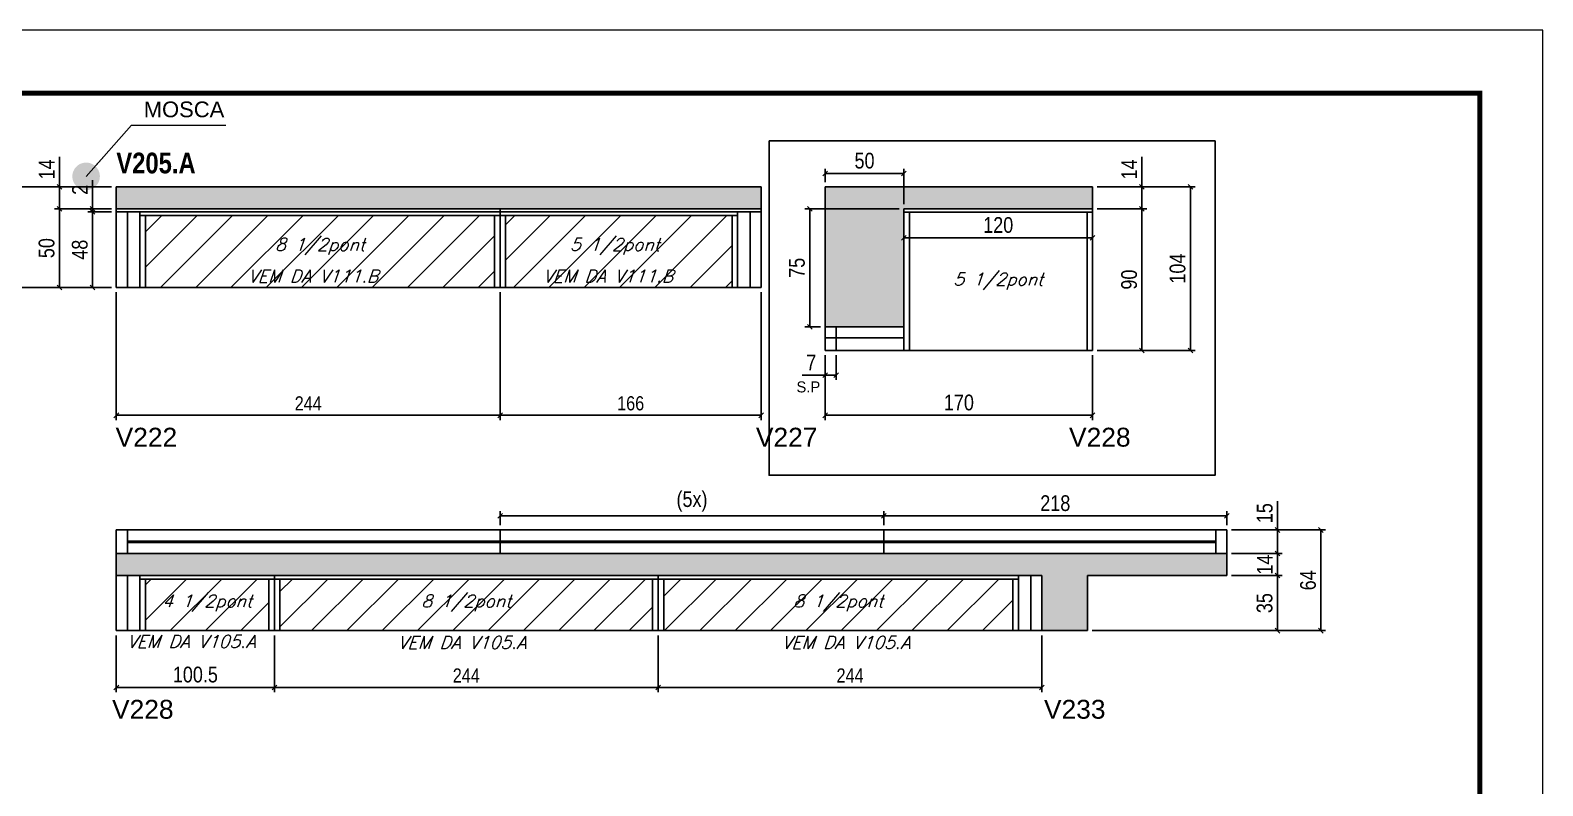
# Model space of a CAD drawing. Extents: x 2603 to 22413, y 1253 to 30260.
# Drawn here: x 4725 to 5686, y 27092 to 27572 of the extents above; entities that cross this region are included whole.
import ezdxf

# ---------------------------------------------------------------- set-up
doc = ezdxf.new("R2010")
doc.units = 0
doc.linetypes.add('DASHED', pattern=[0.75, 0.5, -0.25])
doc.linetypes.add('HIDDEN', pattern=[0.375, 0.25, -0.125])
for name, color, linetype in [('5', 5, 'Continuous'), ('COTA', 241, 'Continuous'), ('NOMENCLATURA', 7, 'Continuous'), ('Painéis', 200, 'Continuous'), ('SARR_2.2x7', 40, 'Continuous'), ('SARR_3.5x7', 81, 'Continuous'), ('texto', 7, 'Continuous')]:
    doc.layers.add(name, color=color, linetype=linetype)
for name, color, linetype, lineweight in [('CARIMBO', 255, 'Continuous', 9), ('Folhas', 255, 'Continuous', 9), ('Hachura', 251, 'Continuous', 9), ('SARRAFO DE PRESSAO', 251, 'DASHED', 9)]:
    doc.layers.add(name, color=color, linetype=linetype, lineweight=lineweight)
doc.styles.add('ARIAL', font='arial.ttf')
doc.styles.add('COTA TECNICA', font='techl___.ttf', dxfattribs={"height": 10})
doc.styles.add('COTA TECNICA-50', font='techl___.ttf', dxfattribs={"height": 9})
doc.styles.add('Romans', font='romans.shx')
doc.styles.add('ROMAS860', font='ROMAS860.SHX')
doc.styles.get("Standard").update_dxf_attribs({"font": 'arial.ttf'})
doc.styles.add('TECNICA', font='techb___.ttf', dxfattribs={"height": 10})
doc.dimstyles.new('3x', dxfattribs={"dimtxt": 10, "dimasz": 5, "dimexe": 7, "dimexo": 5, "dimgap": 4, "dimtad": 1, "dimdec": 4, "dimlfac": 0.333333, "dimdsep": 46, "dimtxsty": 'Standard', "dimblk": 'DOT', "dimcen": 0.09, "dimclrd": 1, "dimclre": 1, "dimclrt": 2, "dimadec": 0, "dimazin": 2, "dimtfac": 1, "dimtdec": 4, "dimtmove": 0, "dimatfit": 3, "dimldrblk": 'DOT', "dimfxl": 1, "dimtolj": 1, "dimtzin": 0, "dimlwd": 9, "dimlwe": 9, "dimarcsym": 0})
doc.dimstyles.new('COTA PAINEL-50', dxfattribs={"dimtxt": 9, "dimasz": 3, "dimexe": 3, "dimexo": 3, "dimgap": 3, "dimtad": 1, "dimdec": 1, "dimzin": 12, "dimdsep": 46, "dimtxsty": 'COTA TECNICA-50', "dimblk1": 'OBLIQUE', "dimblk2": 'OBLIQUE', "dimsah": 1, "dimcen": 0.9, "dimclrd": 4, "dimclre": 4, "dimclrt": 240, "dimadec": 1, "dimazin": 3, "dimtfac": 1, "dimtdec": 1, "dimtmove": 0, "dimatfit": 3, "dimfxl": 1, "dimtolj": 1, "dimtzin": 12, "dimarcsym": 0})
doc.dimstyles.new('PAINEL', dxfattribs={"dimtxt": 10, "dimasz": 3, "dimexe": 3, "dimexo": 3, "dimgap": 3, "dimtad": 1, "dimdec": 1, "dimzin": 12, "dimdsep": 46, "dimtxsty": 'COTA TECNICA', "dimblk1": 'OBLIQUE', "dimblk2": 'OBLIQUE', "dimsah": 1, "dimcen": 0.9, "dimclrd": 4, "dimclre": 4, "dimclrt": 240, "dimadec": 1, "dimazin": 3, "dimtfac": 1, "dimtdec": 1, "dimtmove": 0, "dimatfit": 3, "dimfxl": 1, "dimtolj": 1, "dimtzin": 12, "dimarcsym": 0})
pattern_1 = [(45, (-126418.031, -5371.03), (-11.2253202, 11.2253202), [])]
pattern_2 = [(50, (-126418.0314, -5371.0305), (5.46554007, -0.47817257), [0.5715, -6.2865]), (355, (-126418.0314, -5371.0305), (-1.05730264, 5.73170536), [0.4572, -5.02921753]), (100.4514447, (-126417.576, -5371.0704), (4.40823741, 5.25353256), [0.48570026, -5.34270734]), (46.1842, (-126418.0314, -5369.5065), (8.13237123, -1.26126984), [0.85725, -9.42975]), (96.6355576, (-126417.354, -5369.612), (7.122124, 7.42278374), [0.7285507, -8.01406824]), (351.184151, (-126418.031, -5369.5065), (7.122124, 7.42278374), [0.685799, -7.54379196]), (21, (-126417.2694, -5369.8875), (4.54843174, -3.06795595), [0.5715, -6.2865]), (326, (-126417.2694, -5369.8875), (1.85406085, 5.52563898), [0.4572, -5.0292]), (71.451445, (-126416.8904, -5370.143), (6.40249258, 2.45768307), [0.48570026, -5.34269813]), (37.5, (-126418.0314, -5371.0305), (0.092658098, 2.536651166), [0, -4.96824, 0, -5.1054, 0, -5.04825]), (7.5, (-126418.0314, -5371.0305), (2.004589875, 3.005417245), [0, -2.91084, 0, -4.85394, 0, -1.92405]), (327.5, (-126419.7307, -5371.0305), (4.067717855, -0.17186232), [0, -1.905, 0, -5.9436, 0, -7.8867]), (317.5, (-126420.4927, -5371.0305), (4.44387544, 0.76279473), [0, -2.4765, 0, -3.94716, 0, -5.6007])]

# ---------------------------------------------------------------- blocks, each defined once
blk = doc.blocks.new('9999999999')
at = {"layer": 'Folhas'}
blk.add_lwpolyline([(98138.98, 34190.21), (99623.98, 34190.21), (99623.98, 35240.21), (98138.98, 35240.21)], close=True, dxfattribs=at)
at = {"layer": 'Folhas', "color": 30, "const_width": 3}
blk.add_lwpolyline([(98213.98, 34230.21), (99583.98, 34230.21), (99583.98, 35200.21), (98213.98, 35200.21)], close=True, dxfattribs=at)
blk = doc.blocks.new('_Oblique')
at = {"color": 0, "linetype": 'ByBlock', "lineweight": -2}
blk.add_line((-0.5, -0.5), (0.5, 0.5), dxfattribs=at)
blk = doc.blocks.new('*D3042')
at = {"layer": 'COTA', "color": 4, "linetype": 'ByBlock', "lineweight": -2, "transparency": 16777216}
for p, q in [((5023.55, 27405.49), (5023.55, 27324.19)), ((5189.55, 27405.49), (5189.55, 27324.19)), ((5189.55, 27327.19), (5023.55, 27327.19))]:
    blk.add_line(p, q, dxfattribs=at)
at = {"layer": 'Defpoints', "color": 0, "linetype": 'ByBlock', "transparency": 16777216}
for p in [(5023.55, 27408.49), (5189.55, 27408.49), (5023.55, 27327.19)]:
    blk.add_point(p, dxfattribs=at)
at = {"layer": 'COTA', "color": 4, "linetype": 'ByBlock', "lineweight": -2, "transparency": 16777216, "xscale": 3, "yscale": 3, "zscale": 3, "rotation": 180}
blk.add_blockref('_Oblique', (5023.55, 27327.19), dxfattribs=at)
at = {"layer": 'COTA', "color": 4, "linetype": 'ByBlock', "lineweight": -2, "transparency": 16777216, "xscale": 3, "yscale": 3, "zscale": 3}
blk.add_blockref('_Oblique', (5189.55, 27327.19), dxfattribs=at)
at = {"layer": 'COTA', "color": 240, "linetype": 'ByBlock', "transparency": 16777216, "insert": (5106.55, 27334.78), "char_height": 9, "attachment_point": 5, "style": 'COTA TECNICA-50'}
blk.add_mtext('\\A1;166', dxfattribs=at)
blk = doc.blocks.new('*D3043')
at = {"layer": 'COTA', "color": 4, "linetype": 'ByBlock', "lineweight": -2, "transparency": 16777216}
for p, q in [((4779.55, 27405.49), (4779.55, 27324.19)), ((5023.55, 27405.49), (5023.55, 27324.19)), ((5023.55, 27327.19), (4779.55, 27327.19))]:
    blk.add_line(p, q, dxfattribs=at)
at = {"layer": 'Defpoints', "color": 0, "linetype": 'ByBlock', "transparency": 16777216}
for p in [(4779.55, 27408.49), (5023.55, 27408.49), (4779.55, 27327.19)]:
    blk.add_point(p, dxfattribs=at)
at = {"layer": 'COTA', "color": 4, "linetype": 'ByBlock', "lineweight": -2, "transparency": 16777216, "xscale": 3, "yscale": 3, "zscale": 3, "rotation": 180}
blk.add_blockref('_Oblique', (4779.55, 27327.19), dxfattribs=at)
at = {"layer": 'COTA', "color": 4, "linetype": 'ByBlock', "lineweight": -2, "transparency": 16777216, "xscale": 3, "yscale": 3, "zscale": 3}
blk.add_blockref('_Oblique', (5023.55, 27327.19), dxfattribs=at)
at = {"layer": 'COTA', "color": 240, "linetype": 'ByBlock', "transparency": 16777216, "insert": (4901.55, 27334.76), "char_height": 9, "attachment_point": 5, "style": 'COTA TECNICA-50'}
blk.add_mtext('\\A1;244', dxfattribs=at)
blk = doc.blocks.new('*D3044')
at = {"layer": 'COTA', "color": 4, "linetype": 'ByBlock', "lineweight": -2, "transparency": 16777216}
for p, q in [((4776.55, 27458.49), (4740.34, 27458.49)), ((4743.34, 27458.49), (4743.34, 27408.49)), ((4776.55, 27408.49), (4740.34, 27408.49))]:
    blk.add_line(p, q, dxfattribs=at)
at = {"layer": 'Defpoints', "color": 0, "linetype": 'ByBlock', "transparency": 16777216}
for p in [(4779.55, 27458.49), (4743.34, 27408.49), (4779.55, 27408.49)]:
    blk.add_point(p, dxfattribs=at)
at = {"layer": 'COTA', "color": 4, "linetype": 'ByBlock', "lineweight": -2, "transparency": 16777216, "xscale": 3, "yscale": 3, "zscale": 3}
for p, rotation in [((4743.34, 27458.49), 90), ((4743.34, 27408.49), 270)]:
    blk.add_blockref('_Oblique', p, dxfattribs=dict(at, rotation=rotation))
at = {"layer": 'COTA', "color": 240, "linetype": 'ByBlock', "transparency": 16777216, "insert": (4735.23, 27433.49), "char_height": 10, "attachment_point": 5, "rotation": 90, "style": 'COTA TECNICA'}
blk.add_mtext('\\A1;50', dxfattribs=at)
blk = doc.blocks.new('*D3045')
at = {"layer": 'COTA', "color": 4, "linetype": 'ByBlock', "lineweight": -2, "transparency": 16777216}
for p, q in [((4743.34, 27472.49), (4743.34, 27491.6)), ((4776.55, 27472.49), (4740.34, 27472.49)), ((4743.34, 27458.49), (4743.34, 27472.49)), ((4776.55, 27458.49), (4740.34, 27458.49))]:
    blk.add_line(p, q, dxfattribs=at)
at = {"layer": 'Defpoints', "color": 0, "linetype": 'ByBlock', "transparency": 16777216}
for p in [(4743.34, 27472.49), (4779.55, 27472.49), (4779.55, 27458.49)]:
    blk.add_point(p, dxfattribs=at)
at = {"layer": 'COTA', "color": 4, "linetype": 'ByBlock', "lineweight": -2, "transparency": 16777216, "xscale": 3, "yscale": 3, "zscale": 3}
for p, rotation in [((4743.34, 27472.49), 90), ((4743.34, 27458.49), 270)]:
    blk.add_blockref('_Oblique', p, dxfattribs=dict(at, rotation=rotation))
at = {"layer": 'COTA', "color": 240, "linetype": 'ByBlock', "transparency": 16777216, "insert": (4735.27, 27483.55), "char_height": 10, "attachment_point": 5, "rotation": 90, "style": 'COTA TECNICA'}
blk.add_mtext('\\A1;14', dxfattribs=at)
blk = doc.blocks.new('*D3046')
at = {"layer": 'COTA', "color": 4, "linetype": 'ByBlock', "lineweight": -2, "transparency": 16777216}
for p, q in [((5230.25, 27365.49), (5230.25, 27324.19)), ((5400.25, 27365.49), (5400.25, 27324.19)), ((5230.25, 27327.19), (5400.25, 27327.19))]:
    blk.add_line(p, q, dxfattribs=at)
at = {"layer": 'Defpoints', "color": 0, "linetype": 'ByBlock', "transparency": 16777216}
for p in [(5230.25, 27368.49), (5400.25, 27368.49), (5400.25, 27327.19)]:
    blk.add_point(p, dxfattribs=at)
at = {"layer": 'COTA', "color": 4, "linetype": 'ByBlock', "lineweight": -2, "transparency": 16777216, "xscale": 3, "yscale": 3, "zscale": 3, "rotation": 180}
blk.add_blockref('_Oblique', (5230.25, 27327.19), dxfattribs=at)
at = {"layer": 'COTA', "color": 4, "linetype": 'ByBlock', "lineweight": -2, "transparency": 16777216, "xscale": 3, "yscale": 3, "zscale": 3}
blk.add_blockref('_Oblique', (5400.25, 27327.19), dxfattribs=at)
at = {"layer": 'COTA', "color": 240, "linetype": 'ByBlock', "transparency": 16777216, "insert": (5315.25, 27335.29), "char_height": 10, "attachment_point": 5, "style": 'COTA TECNICA'}
blk.add_mtext('\\A1;170', dxfattribs=at)
blk = doc.blocks.new('*D3047')
at = {"layer": 'COTA', "color": 4, "linetype": 'ByBlock', "lineweight": -2, "transparency": 16777216}
for p, q in [((5230.25, 27365.49), (5230.25, 27349.7)), ((5237.25, 27365.49), (5237.25, 27349.7)), ((5230.25, 27352.7), (5215.51, 27352.7)), ((5237.25, 27352.7), (5230.25, 27352.7))]:
    blk.add_line(p, q, dxfattribs=at)
at = {"layer": 'Defpoints', "color": 0, "linetype": 'ByBlock', "transparency": 16777216}
for p in [(5230.25, 27368.49), (5237.25, 27368.49), (5230.25, 27352.7)]:
    blk.add_point(p, dxfattribs=at)
at = {"layer": 'COTA', "color": 4, "linetype": 'ByBlock', "lineweight": -2, "transparency": 16777216, "xscale": 3, "yscale": 3, "zscale": 3, "rotation": 180}
blk.add_blockref('_Oblique', (5230.25, 27352.7), dxfattribs=at)
at = {"layer": 'COTA', "color": 4, "linetype": 'ByBlock', "lineweight": -2, "transparency": 16777216, "xscale": 3, "yscale": 3, "zscale": 3}
blk.add_blockref('_Oblique', (5237.25, 27352.7), dxfattribs=at)
at = {"layer": 'COTA', "color": 240, "linetype": 'ByBlock', "transparency": 16777216, "insert": (5221.38, 27360.78), "char_height": 10, "attachment_point": 5, "style": 'COTA TECNICA'}
blk.add_mtext('\\A1;7', dxfattribs=at)
blk = doc.blocks.new('*D3048')
at = {"layer": 'COTA', "color": 4, "linetype": 'ByBlock', "lineweight": -2, "transparency": 16777216}
for p, q in [((5403.25, 27458.49), (5434.65, 27458.49)), ((5431.65, 27368.49), (5431.65, 27458.49)), ((5403.25, 27368.49), (5434.65, 27368.49))]:
    blk.add_line(p, q, dxfattribs=at)
at = {"layer": 'Defpoints', "color": 0, "linetype": 'ByBlock', "transparency": 16777216}
for p in [(5400.25, 27458.49), (5431.65, 27458.49), (5400.25, 27368.49)]:
    blk.add_point(p, dxfattribs=at)
at = {"layer": 'COTA', "color": 4, "linetype": 'ByBlock', "lineweight": -2, "transparency": 16777216, "xscale": 3, "yscale": 3, "zscale": 3}
for p, rotation in [((5431.65, 27458.49), 90), ((5431.65, 27368.49), 270)]:
    blk.add_blockref('_Oblique', p, dxfattribs=dict(at, rotation=rotation))
at = {"layer": 'COTA', "color": 240, "linetype": 'ByBlock', "transparency": 16777216, "insert": (5423.52, 27413.49), "char_height": 10, "attachment_point": 5, "rotation": 90, "style": 'COTA TECNICA'}
blk.add_mtext('\\A1;90', dxfattribs=at)
blk = doc.blocks.new('*D3049')
at = {"layer": 'COTA', "color": 4, "linetype": 'ByBlock', "lineweight": -2, "transparency": 16777216}
for p, q in [((5431.65, 27472.49), (5431.65, 27491.6)), ((5403.25, 27472.49), (5434.65, 27472.49)), ((5431.65, 27458.49), (5431.65, 27472.49)), ((5403.25, 27458.49), (5434.65, 27458.49))]:
    blk.add_line(p, q, dxfattribs=at)
at = {"layer": 'Defpoints', "color": 0, "linetype": 'ByBlock', "transparency": 16777216}
for p in [(5400.25, 27472.49), (5431.65, 27472.49), (5400.25, 27458.49)]:
    blk.add_point(p, dxfattribs=at)
at = {"layer": 'COTA', "color": 4, "linetype": 'ByBlock', "lineweight": -2, "transparency": 16777216, "xscale": 3, "yscale": 3, "zscale": 3}
for p, rotation in [((5431.65, 27472.49), 90), ((5431.65, 27458.49), 270)]:
    blk.add_blockref('_Oblique', p, dxfattribs=dict(at, rotation=rotation))
at = {"layer": 'COTA', "color": 240, "linetype": 'ByBlock', "transparency": 16777216, "insert": (5423.58, 27483.55), "char_height": 10, "attachment_point": 5, "rotation": 90, "style": 'COTA TECNICA'}
blk.add_mtext('\\A1;14', dxfattribs=at)
blk = doc.blocks.new('*D609')
at = {"layer": 'COTA', "color": 4, "linetype": 'ByBlock', "lineweight": -2, "transparency": 16777216}
for p, q in [((5403.25, 27472.49), (5465.42, 27472.49)), ((5462.42, 27368.49), (5462.42, 27472.49)), ((5403.25, 27368.49), (5465.42, 27368.49))]:
    blk.add_line(p, q, dxfattribs=at)
at = {"layer": 'Defpoints', "color": 0, "linetype": 'ByBlock', "transparency": 16777216}
for p in [(5400.25, 27472.49), (5462.42, 27472.49), (5400.25, 27368.49)]:
    blk.add_point(p, dxfattribs=at)
at = {"layer": 'COTA', "color": 4, "linetype": 'ByBlock', "lineweight": -2, "transparency": 16777216, "xscale": 3, "yscale": 3, "zscale": 3}
for p, rotation in [((5462.42, 27472.49), 90), ((5462.42, 27368.49), 270)]:
    blk.add_blockref('_Oblique', p, dxfattribs=dict(at, rotation=rotation))
at = {"layer": 'COTA', "color": 240, "linetype": 'ByBlock', "transparency": 16777216, "insert": (5454.31, 27420.49), "char_height": 10, "attachment_point": 5, "rotation": 90, "style": 'COTA TECNICA'}
blk.add_mtext('\\A1;104', dxfattribs=at)
blk = doc.blocks.new('*D3050')
at = {"layer": 'COTA', "color": 4, "linetype": 'ByBlock', "lineweight": -2, "transparency": 16777216}
for p, q in [((5230.25, 27475.49), (5230.25, 27483.94)), ((5230.25, 27480.94), (5280.25, 27480.94)), ((5280.25, 27461.49), (5280.25, 27483.94))]:
    blk.add_line(p, q, dxfattribs=at)
at = {"layer": 'Defpoints', "color": 0, "linetype": 'ByBlock', "transparency": 16777216}
for p in [(5280.25, 27480.94), (5230.25, 27472.49), (5280.25, 27458.49)]:
    blk.add_point(p, dxfattribs=at)
at = {"layer": 'COTA', "color": 4, "linetype": 'ByBlock', "lineweight": -2, "transparency": 16777216, "xscale": 3, "yscale": 3, "zscale": 3, "rotation": 180}
blk.add_blockref('_Oblique', (5230.25, 27480.94), dxfattribs=at)
at = {"layer": 'COTA', "color": 4, "linetype": 'ByBlock', "lineweight": -2, "transparency": 16777216, "xscale": 3, "yscale": 3, "zscale": 3}
blk.add_blockref('_Oblique', (5280.25, 27480.94), dxfattribs=at)
at = {"layer": 'COTA', "color": 240, "linetype": 'ByBlock', "transparency": 16777216, "insert": (5255.25, 27489.05), "char_height": 10, "attachment_point": 5, "style": 'COTA TECNICA'}
blk.add_mtext('\\A1;50', dxfattribs=at)
blk = doc.blocks.new('*D3051')
at = {"layer": 'COTA', "color": 4, "linetype": 'ByBlock', "lineweight": -2, "transparency": 16777216}
for p, q in [((5277.25, 27458.49), (5217.4, 27458.49)), ((5220.4, 27383.49), (5220.4, 27458.49)), ((5227.25, 27383.49), (5217.4, 27383.49))]:
    blk.add_line(p, q, dxfattribs=at)
at = {"layer": 'Defpoints', "color": 0, "linetype": 'ByBlock', "transparency": 16777216}
for p in [(5220.4, 27458.49), (5280.25, 27458.49), (5230.25, 27383.49)]:
    blk.add_point(p, dxfattribs=at)
at = {"layer": 'COTA', "color": 4, "linetype": 'ByBlock', "lineweight": -2, "transparency": 16777216, "xscale": 3, "yscale": 3, "zscale": 3}
for p, rotation in [((5220.4, 27458.49), 90), ((5220.4, 27383.49), 270)]:
    blk.add_blockref('_Oblique', p, dxfattribs=dict(at, rotation=rotation))
at = {"layer": 'COTA', "color": 240, "linetype": 'ByBlock', "transparency": 16777216, "insert": (5212.29, 27420.99), "char_height": 10, "attachment_point": 5, "rotation": 90, "style": 'COTA TECNICA'}
blk.add_mtext('\\A1;75', dxfattribs=at)
blk = doc.blocks.new('*D610')
at = {"layer": 'COTA', "color": 4, "linetype": 'ByBlock', "lineweight": -2, "transparency": 16777216}
for p, q in [((4880.05, 27187.28), (4880.05, 27151.19)), ((5124.05, 27187.28), (5124.05, 27151.19)), ((4880.05, 27154.19), (5124.05, 27154.19))]:
    blk.add_line(p, q, dxfattribs=at)
at = {"layer": 'Defpoints', "color": 0, "linetype": 'ByBlock', "transparency": 16777216}
for p in [(4880.05, 27190.28), (5124.05, 27190.28), (5124.05, 27154.19)]:
    blk.add_point(p, dxfattribs=at)
at = {"layer": 'COTA', "color": 4, "linetype": 'ByBlock', "lineweight": -2, "transparency": 16777216, "xscale": 3, "yscale": 3, "zscale": 3, "rotation": 180}
blk.add_blockref('_Oblique', (4880.05, 27154.19), dxfattribs=at)
at = {"layer": 'COTA', "color": 4, "linetype": 'ByBlock', "lineweight": -2, "transparency": 16777216, "xscale": 3, "yscale": 3, "zscale": 3}
blk.add_blockref('_Oblique', (5124.05, 27154.19), dxfattribs=at)
at = {"layer": 'COTA', "color": 240, "linetype": 'ByBlock', "transparency": 16777216, "insert": (5002.05, 27161.76), "char_height": 9, "attachment_point": 5, "style": 'COTA TECNICA-50'}
blk.add_mtext('\\A1;244', dxfattribs=at)
blk = doc.blocks.new('*D3052')
at = {"layer": 'COTA', "color": 4, "linetype": 'ByBlock', "lineweight": -2, "transparency": 16777216}
for p, q in [((5124.05, 27187.28), (5124.05, 27151.19)), ((5368.05, 27187.28), (5368.05, 27151.19)), ((5124.05, 27154.19), (5368.05, 27154.19))]:
    blk.add_line(p, q, dxfattribs=at)
at = {"layer": 'Defpoints', "color": 0, "linetype": 'ByBlock', "transparency": 16777216}
for p in [(5124.05, 27190.28), (5368.05, 27190.28), (5368.05, 27154.19)]:
    blk.add_point(p, dxfattribs=at)
at = {"layer": 'COTA', "color": 4, "linetype": 'ByBlock', "lineweight": -2, "transparency": 16777216, "xscale": 3, "yscale": 3, "zscale": 3, "rotation": 180}
blk.add_blockref('_Oblique', (5124.05, 27154.19), dxfattribs=at)
at = {"layer": 'COTA', "color": 4, "linetype": 'ByBlock', "lineweight": -2, "transparency": 16777216, "xscale": 3, "yscale": 3, "zscale": 3}
blk.add_blockref('_Oblique', (5368.05, 27154.19), dxfattribs=at)
at = {"layer": 'COTA', "color": 240, "linetype": 'ByBlock', "transparency": 16777216, "insert": (5246.05, 27161.76), "char_height": 9, "attachment_point": 5, "style": 'COTA TECNICA-50'}
blk.add_mtext('\\A1;244', dxfattribs=at)
blk = doc.blocks.new('*D3013')
at = {"layer": 'COTA', "color": 4, "linetype": 'ByBlock', "lineweight": -2, "transparency": 16777216}
for p, q in [((4779.55, 27187.28), (4779.55, 27151.19)), ((4880.05, 27187.28), (4880.05, 27151.19)), ((4880.05, 27154.19), (4779.55, 27154.19))]:
    blk.add_line(p, q, dxfattribs=at)
at = {"layer": 'Defpoints', "color": 0, "linetype": 'ByBlock', "transparency": 16777216}
for p in [(4779.55, 27190.28), (4880.05, 27190.28), (4779.55, 27154.19)]:
    blk.add_point(p, dxfattribs=at)
at = {"layer": 'COTA', "color": 4, "linetype": 'ByBlock', "lineweight": -2, "transparency": 16777216, "xscale": 3, "yscale": 3, "zscale": 3, "rotation": 180}
blk.add_blockref('_Oblique', (4779.55, 27154.19), dxfattribs=at)
at = {"layer": 'COTA', "color": 4, "linetype": 'ByBlock', "lineweight": -2, "transparency": 16777216, "xscale": 3, "yscale": 3, "zscale": 3}
blk.add_blockref('_Oblique', (4880.05, 27154.19), dxfattribs=at)
at = {"layer": 'COTA', "color": 240, "linetype": 'ByBlock', "transparency": 16777216, "insert": (4829.8, 27162.3), "char_height": 10, "attachment_point": 5, "style": 'COTA TECNICA'}
blk.add_mtext('\\A1;100.5', dxfattribs=at)
blk = doc.blocks.new('*D3014')
at = {"layer": 'COTA', "color": 4, "linetype": 'ByBlock', "lineweight": -2, "transparency": 16777216}
for p, q in [((5267.55, 27257.28), (5267.55, 27266.2)), ((5267.55, 27263.2), (5485.55, 27263.2)), ((5485.55, 27257.28), (5485.55, 27266.2))]:
    blk.add_line(p, q, dxfattribs=at)
at = {"layer": 'Defpoints', "color": 0, "linetype": 'ByBlock', "transparency": 16777216}
for p in [(5485.55, 27263.2), (5267.55, 27254.28), (5485.55, 27254.28)]:
    blk.add_point(p, dxfattribs=at)
at = {"layer": 'COTA', "color": 4, "linetype": 'ByBlock', "lineweight": -2, "transparency": 16777216, "xscale": 3, "yscale": 3, "zscale": 3, "rotation": 180}
blk.add_blockref('_Oblique', (5267.55, 27263.2), dxfattribs=at)
at = {"layer": 'COTA', "color": 4, "linetype": 'ByBlock', "lineweight": -2, "transparency": 16777216, "xscale": 3, "yscale": 3, "zscale": 3}
blk.add_blockref('_Oblique', (5485.55, 27263.2), dxfattribs=at)
at = {"layer": 'COTA', "color": 240, "linetype": 'ByBlock', "transparency": 16777216, "insert": (5376.55, 27271.29), "char_height": 10, "attachment_point": 5, "style": 'COTA TECNICA'}
blk.add_mtext('\\A1;218', dxfattribs=at)
blk = doc.blocks.new('*D3022')
at = {"layer": 'COTA', "color": 4, "linetype": 'ByBlock', "lineweight": -2, "transparency": 16777216}
for p, q in [((5488.55, 27225.28), (5520.85, 27225.28)), ((5517.85, 27190.28), (5517.85, 27225.28)), ((5400.05, 27190.28), (5520.85, 27190.28))]:
    blk.add_line(p, q, dxfattribs=at)
at = {"layer": 'Defpoints', "color": 0, "linetype": 'ByBlock', "transparency": 16777216}
for p in [(5485.55, 27225.28), (5517.85, 27225.28), (5397.05, 27190.28)]:
    blk.add_point(p, dxfattribs=at)
at = {"layer": 'COTA', "color": 4, "linetype": 'ByBlock', "lineweight": -2, "transparency": 16777216, "xscale": 3, "yscale": 3, "zscale": 3}
for p, rotation in [((5517.85, 27225.28), 90), ((5517.85, 27190.28), 270)]:
    blk.add_blockref('_Oblique', p, dxfattribs=dict(at, rotation=rotation))
at = {"layer": 'COTA', "color": 240, "linetype": 'ByBlock', "transparency": 16777216, "insert": (5509.64, 27207.78), "char_height": 10, "attachment_point": 5, "rotation": 90, "style": 'COTA TECNICA'}
blk.add_mtext('\\A1;35', dxfattribs=at)
blk = doc.blocks.new('*D3023')
at = {"layer": 'COTA', "color": 4, "linetype": 'ByBlock', "lineweight": -2, "transparency": 16777216}
for p, q in [((5488.55, 27239.28), (5520.85, 27239.28)), ((5517.85, 27225.28), (5517.85, 27239.28)), ((5488.55, 27225.28), (5520.85, 27225.28))]:
    blk.add_line(p, q, dxfattribs=at)
at = {"layer": 'Defpoints', "color": 0, "linetype": 'ByBlock', "transparency": 16777216}
for p in [(5485.55, 27239.28), (5517.85, 27239.28), (5485.55, 27225.28)]:
    blk.add_point(p, dxfattribs=at)
at = {"layer": 'COTA', "color": 4, "linetype": 'ByBlock', "lineweight": -2, "transparency": 16777216, "xscale": 3, "yscale": 3, "zscale": 3}
for p, rotation in [((5517.85, 27239.28), 90), ((5517.85, 27225.28), 270)]:
    blk.add_blockref('_Oblique', p, dxfattribs=dict(at, rotation=rotation))
at = {"layer": 'COTA', "color": 240, "linetype": 'ByBlock', "transparency": 16777216, "insert": (5509.78, 27232.28), "char_height": 10, "attachment_point": 5, "rotation": 90, "style": 'COTA TECNICA'}
blk.add_mtext('\\A1;14', dxfattribs=at)
blk = doc.blocks.new('*D3024')
at = {"layer": 'COTA', "color": 4, "linetype": 'ByBlock', "lineweight": -2, "transparency": 16777216}
for p, q in [((5517.85, 27254.28), (5517.85, 27272.65)), ((5488.55, 27254.28), (5520.85, 27254.28)), ((5517.85, 27239.28), (5517.85, 27254.28)), ((5488.55, 27239.28), (5520.85, 27239.28))]:
    blk.add_line(p, q, dxfattribs=at)
at = {"layer": 'Defpoints', "color": 0, "linetype": 'ByBlock', "transparency": 16777216}
for p in [(5485.55, 27254.28), (5517.85, 27254.28), (5485.55, 27239.28)]:
    blk.add_point(p, dxfattribs=at)
at = {"layer": 'COTA', "color": 4, "linetype": 'ByBlock', "lineweight": -2, "transparency": 16777216, "xscale": 3, "yscale": 3, "zscale": 3}
for p, rotation in [((5517.85, 27254.28), 90), ((5517.85, 27239.28), 270)]:
    blk.add_blockref('_Oblique', p, dxfattribs=dict(at, rotation=rotation))
at = {"layer": 'COTA', "color": 240, "linetype": 'ByBlock', "transparency": 16777216, "insert": (5509.74, 27264.96), "char_height": 10, "attachment_point": 5, "rotation": 90, "style": 'COTA TECNICA'}
blk.add_mtext('\\A1;15', dxfattribs=at)
blk = doc.blocks.new('*D3025')
at = {"layer": 'COTA', "color": 4, "linetype": 'ByBlock', "lineweight": -2, "transparency": 16777216}
for p, q in [((5488.55, 27254.28), (5548.37, 27254.28)), ((5545.37, 27190.28), (5545.37, 27254.28)), ((5400.05, 27190.28), (5548.37, 27190.28))]:
    blk.add_line(p, q, dxfattribs=at)
at = {"layer": 'Defpoints', "color": 0, "linetype": 'ByBlock', "transparency": 16777216}
for p in [(5485.55, 27254.28), (5545.37, 27254.28), (5397.05, 27190.28)]:
    blk.add_point(p, dxfattribs=at)
at = {"layer": 'COTA', "color": 4, "linetype": 'ByBlock', "lineweight": -2, "transparency": 16777216, "xscale": 3, "yscale": 3, "zscale": 3}
for p, rotation in [((5545.37, 27254.28), 90), ((5545.37, 27190.28), 270)]:
    blk.add_blockref('_Oblique', p, dxfattribs=dict(at, rotation=rotation))
at = {"layer": 'COTA', "color": 240, "linetype": 'ByBlock', "transparency": 16777216, "insert": (5537.27, 27222.28), "char_height": 10, "attachment_point": 5, "rotation": 90, "style": 'COTA TECNICA'}
blk.add_mtext('\\A1;64', dxfattribs=at)
blk = doc.blocks.new('*D3026')
at = {"layer": 'COTA', "color": 4, "linetype": 'ByBlock', "lineweight": -2, "transparency": 16777216}
for p, q in [((5023.55, 27257.28), (5023.55, 27266.2)), ((5023.55, 27263.2), (5267.55, 27263.2)), ((5267.55, 27257.28), (5267.55, 27266.2))]:
    blk.add_line(p, q, dxfattribs=at)
at = {"layer": 'Defpoints', "color": 0, "linetype": 'ByBlock', "transparency": 16777216}
for p in [(5267.55, 27263.2), (5023.55, 27254.28), (5267.55, 27254.28)]:
    blk.add_point(p, dxfattribs=at)
at = {"layer": 'COTA', "color": 4, "linetype": 'ByBlock', "lineweight": -2, "transparency": 16777216, "xscale": 3, "yscale": 3, "zscale": 3, "rotation": 180}
blk.add_blockref('_Oblique', (5023.55, 27263.2), dxfattribs=at)
at = {"layer": 'COTA', "color": 4, "linetype": 'ByBlock', "lineweight": -2, "transparency": 16777216, "xscale": 3, "yscale": 3, "zscale": 3}
blk.add_blockref('_Oblique', (5267.55, 27263.2), dxfattribs=at)
at = {"layer": 'COTA', "color": 240, "linetype": 'ByBlock', "transparency": 16777216, "insert": (5145.55, 27272.42), "char_height": 10, "attachment_point": 5, "style": 'COTA TECNICA'}
blk.add_mtext('\\A1;(5x)', dxfattribs=at)
blk = doc.blocks.new('*D1610')
at = {"layer": 'COTA', "color": 4, "linetype": 'ByBlock', "lineweight": -2, "transparency": 16777216}
for p, q in [((4776.55, 27472.49), (4713.41, 27472.49)), ((4716.41, 27408.49), (4716.41, 27472.49)), ((4776.55, 27408.49), (4713.41, 27408.49))]:
    blk.add_line(p, q, dxfattribs=at)
at = {"layer": 'Defpoints', "color": 0, "linetype": 'ByBlock', "transparency": 16777216}
for p in [(4716.41, 27472.49), (4779.55, 27472.49), (4779.55, 27408.49)]:
    blk.add_point(p, dxfattribs=at)
at = {"layer": 'COTA', "color": 4, "linetype": 'ByBlock', "lineweight": -2, "transparency": 16777216, "xscale": 3, "yscale": 3, "zscale": 3}
for p, rotation in [((4716.41, 27472.49), 90), ((4716.41, 27408.49), 270)]:
    blk.add_blockref('_Oblique', p, dxfattribs=dict(at, rotation=rotation))
at = {"layer": 'COTA', "color": 240, "linetype": 'ByBlock', "transparency": 16777216, "insert": (4708.31, 27440.49), "char_height": 10, "attachment_point": 5, "rotation": 90, "style": 'COTA TECNICA'}
blk.add_mtext('\\A1;64', dxfattribs=at)
blk = doc.blocks.new('*D1611')
at = {"layer": 'COTA', "color": 4, "linetype": 'ByBlock', "lineweight": -2, "transparency": 16777216}
for p, q in [((4776.55, 27456.49), (4761.42, 27456.49)), ((4764.42, 27456.49), (4764.42, 27408.49)), ((4776.55, 27408.49), (4761.42, 27408.49))]:
    blk.add_line(p, q, dxfattribs=at)
at = {"layer": 'Defpoints', "color": 0, "linetype": 'ByBlock', "transparency": 16777216}
for p in [(4779.55, 27456.49), (4764.42, 27408.49), (4779.55, 27408.49)]:
    blk.add_point(p, dxfattribs=at)
at = {"layer": 'COTA', "color": 4, "linetype": 'ByBlock', "lineweight": -2, "transparency": 16777216, "xscale": 3, "yscale": 3, "zscale": 3}
for p, rotation in [((4764.42, 27456.49), 90), ((4764.42, 27408.49), 270)]:
    blk.add_blockref('_Oblique', p, dxfattribs=dict(at, rotation=rotation))
at = {"layer": 'COTA', "color": 240, "linetype": 'ByBlock', "transparency": 16777216, "insert": (4756.33, 27432.49), "char_height": 10, "attachment_point": 5, "rotation": 90, "style": 'COTA TECNICA'}
blk.add_mtext('\\A1;48', dxfattribs=at)
blk = doc.blocks.new('*D1612')
at = {"layer": 'COTA', "color": 4, "linetype": 'ByBlock', "lineweight": -2, "transparency": 16777216}
for p, q in [((4764.42, 27458.49), (4764.42, 27476.6)), ((4776.55, 27458.49), (4761.42, 27458.49)), ((4776.55, 27456.49), (4761.42, 27456.49)), ((4764.42, 27456.49), (4764.42, 27458.49)), ((4764.42, 27456.49), (4764.42, 27453.49))]:
    blk.add_line(p, q, dxfattribs=at)
at = {"layer": 'Defpoints', "color": 0, "linetype": 'ByBlock', "transparency": 16777216}
for p in [(4764.42, 27458.49), (4779.55, 27458.49), (4779.55, 27456.49)]:
    blk.add_point(p, dxfattribs=at)
at = {"layer": 'COTA', "color": 4, "linetype": 'ByBlock', "lineweight": -2, "transparency": 16777216, "xscale": 3, "yscale": 3, "zscale": 3}
for p, rotation in [((4764.42, 27458.49), 270), ((4764.42, 27456.49), 90)]:
    blk.add_blockref('_Oblique', p, dxfattribs=dict(at, rotation=rotation))
at = {"layer": 'COTA', "color": 240, "linetype": 'ByBlock', "transparency": 16777216, "insert": (4756.42, 27470.54), "char_height": 10, "attachment_point": 5, "rotation": 90, "style": 'COTA TECNICA'}
blk.add_mtext('\\A1;2', dxfattribs=at)
blk = doc.blocks.new('_Dot')
at = {"color": 0, "linetype": 'ByBlock', "lineweight": -2}
blk.add_line((-0.5, 0), (-1, 0), dxfattribs=at)
at = {"color": 0, "linetype": 'ByBlock', "const_width": 0.5}
blk.add_lwpolyline([(-0.25, 0, 1), (0.25, 0, 1)], format="xyb", close=True, dxfattribs=at)
blk = doc.blocks.new('*D3208')
at = {"layer": 'COTA', "color": 4, "lineweight": -2, "transparency": 16777216}
for p, q in [((5280.25, 27453.29), (5280.25, 27437.03)), ((5400.25, 27453.29), (5400.25, 27437.03)), ((5400.25, 27440.03), (5280.25, 27440.03))]:
    blk.add_line(p, q, dxfattribs=at)
at = {"layer": 'Defpoints', "color": 0, "transparency": 16777216}
for p in [(5280.25, 27456.29), (5400.25, 27456.29), (5280.25, 27440.03)]:
    blk.add_point(p, dxfattribs=at)
at = {"layer": 'COTA', "color": 4, "lineweight": -2, "transparency": 16777216, "xscale": 3, "yscale": 3, "zscale": 3, "rotation": 180}
blk.add_blockref('_Oblique', (5280.25, 27440.03), dxfattribs=at)
at = {"layer": 'COTA', "color": 4, "lineweight": -2, "transparency": 16777216, "xscale": 3, "yscale": 3, "zscale": 3}
blk.add_blockref('_Oblique', (5400.25, 27440.03), dxfattribs=at)
at = {"layer": 'COTA', "color": 240, "transparency": 16777216, "insert": (5340.25, 27448.13), "char_height": 10, "attachment_point": 5, "style": 'COTA TECNICA'}
blk.add_mtext('\\A1;120', dxfattribs=at)

msp = doc.modelspace()

# ---------------------------------------------------------------- hatches: boundary and pattern name
at = {"layer": 'COTA', "linetype": 'ByBlock'}
h = msp.add_hatch(dxfattribs=at)
h.set_pattern_fill('AR-CONC', color=256, scale=0.03)
h.set_pattern_definition([(50, (-126418.0314, -5383.8034), (5.46554007, -0.47817257), [0.5715, -6.2865]), (355, (-126418.0314, -5383.8034), (-1.05730264, 5.73170536), [0.4572, -5.02921753]), (100.4514447, (-126417.576, -5383.8433), (4.40823741, 5.25353256), [0.48570026, -5.34270734]), (46.1842, (-126418.0314, -5382.2794), (8.13237123, -1.26126984), [0.85725, -9.42975]), (96.6355576, (-126417.354, -5382.3845), (7.122124, 7.42278374), [0.7285507, -8.01406824]), (351.184151, (-126418.031, -5382.2794), (7.122124, 7.42278374), [0.685799, -7.54379196]), (21, (-126417.2694, -5382.6604), (4.54843174, -3.06795595), [0.5715, -6.2865]), (326, (-126417.2694, -5382.6604), (1.85406085, 5.52563898), [0.4572, -5.0292]), (71.451445, (-126416.8904, -5382.916), (6.40249258, 2.45768307), [0.48570026, -5.34269813]), (37.5, (-126418.0314, -5383.8034), (0.092658098, 2.536651166), [0, -4.96824, 0, -5.1054, 0, -5.04825]), (7.5, (-126418.0314, -5383.8034), (2.004589875, 3.005417245), [0, -2.91084, 0, -4.85394, 0, -1.92405]), (327.5, (-126419.7307, -5383.8034), (4.067717855, -0.17186232), [0, -1.905, 0, -5.9436, 0, -7.8867]), (317.5, (-126420.4927, -5383.8034), (4.44387544, 0.76279473), [0, -2.4765, 0, -3.94716, 0, -5.6007])])
h.paths.add_polyline_path([(5189.55, 27458.49), (5189.55, 27472.49), (4779.55, 27472.49), (4779.55, 27458.49)])
h = msp.add_hatch(dxfattribs=at)
h.set_pattern_fill('AR-CONC', color=256, scale=0.03)
h.set_pattern_definition(pattern_2)
h.paths.add_polyline_path([(5280.25, 27458.49), (5400.25, 27458.49), (5400.25, 27472.49), (5230.25, 27472.49), (5230.25, 27383.49), (5280.25, 27383.49)])
h = msp.add_hatch(dxfattribs=at)
h.set_pattern_fill('AR-CONC', color=256, scale=0.03)
h.set_pattern_definition(pattern_2)
h.paths.add_polyline_path([(5397.05, 27225.28), (5485.55, 27225.28), (5485.55, 27239.28), (4779.55, 27239.28), (4779.55, 27225.28), (5368.05, 27225.28), (5368.05, 27190.28), (5397.05, 27190.28)])
at = {"layer": 'Hachura', "linetype": 'ByBlock'}
h = msp.add_hatch(dxfattribs=at)
h.set_pattern_fill('ANSI31', color=256, scale=5)
h.set_pattern_definition(pattern_1)
h.paths.add_polyline_path([(5020.05, 27454.29), (4798.05, 27454.29), (4798.05, 27408.49), (5020.05, 27408.49)])
h.paths.add_polyline_path([(5027.05, 27454.29), (5027.05, 27408.49), (5171.05, 27408.49), (5171.05, 27454.29)])
h = msp.add_hatch(dxfattribs=at)
h.set_pattern_fill('ANSI31', color=256, scale=5)
h.set_pattern_definition(pattern_1)
h.paths.add_polyline_path([(4876.55, 27190.28), (4876.55, 27223.08), (4798.05, 27223.08), (4798.05, 27190.28)])
h.paths.add_polyline_path([(5120.55, 27190.28), (5120.55, 27223.08), (4883.55, 27223.08), (4883.55, 27190.28)])
h.paths.add_polyline_path([(5127.55, 27190.28), (5349.55, 27190.28), (5349.55, 27223.08), (5127.55, 27223.08)])

# ---------------------------------------------------------------- linework, layer by layer
at = {"layer": 'COTA', "linetype": 'ByBlock'}
for p, q in [((4779.55, 27458.49), (4779.55, 27472.49)), ((4779.55, 27472.49), (5189.55, 27472.49)), ((5189.55, 27458.49), (5189.55, 27472.49)), ((5230.25, 27383.49), (5230.25, 27472.49)), ((5230.25, 27472.49), (5400.25, 27472.49)), ((5400.25, 27458.49), (5400.25, 27472.49)), ((5280.25, 27383.49), (5280.25, 27368.49)), ((4779.55, 27239.28), (4779.55, 27225.28)), ((5485.55, 27239.28), (5485.55, 27225.28)), ((5485.55, 27225.28), (5397.05, 27225.28)), ((5397.05, 27225.28), (5397.05, 27190.28)), ((5397.05, 27190.28), (5368.05, 27190.28))]:
    msp.add_line(p, q, dxfattribs=at)
at = {"layer": 'COTA'}
msp.add_lwpolyline([(5194.55, 27501.65), (5478.15, 27501.65), (5478.15, 27289.08), (5194.55, 27289.08)], close=True, dxfattribs=at)
at = {"layer": 'Painéis', "linetype": 'Continuous'}
for p, q in [((4779.55, 27458.49), (4779.55, 27408.49)), ((5189.55, 27458.49), (4779.55, 27458.49)), ((5189.55, 27456.49), (4779.55, 27456.49)), ((5023.55, 27408.49), (5023.55, 27458.49)), ((5189.55, 27408.49), (5189.55, 27458.49)), ((5400.25, 27458.49), (5280.25, 27458.49)), ((5280.25, 27458.49), (5280.25, 27383.49)), ((5400.25, 27368.49), (5400.25, 27458.49)), ((4779.55, 27408.49), (5189.55, 27408.49)), ((5230.25, 27383.49), (5230.25, 27368.49)), ((5230.25, 27383.49), (5280.25, 27383.49)), ((5230.25, 27368.49), (5400.25, 27368.49)), ((4779.55, 27254.28), (5485.55, 27254.28)), ((4779.55, 27239.28), (4779.55, 27254.28)), ((5023.55, 27239.28), (5023.55, 27254.28)), ((5267.55, 27239.28), (5267.55, 27254.28)), ((5485.55, 27239.28), (5485.55, 27254.28)), ((4779.55, 27239.28), (5485.55, 27239.28)), ((4779.55, 27190.28), (4779.55, 27225.28)), ((4779.55, 27225.28), (5368.05, 27225.28)), ((4880.05, 27190.28), (4880.05, 27225.28)), ((5124.05, 27190.28), (5124.05, 27225.28)), ((5368.05, 27225.28), (5368.05, 27190.28)), ((5368.05, 27190.28), (4779.55, 27190.28))]:
    msp.add_line(p, q, dxfattribs=at)
at = {"layer": 'SARR_2.2x7', "linetype": 'Continuous'}
for p, q in [((4786.55, 27456.49), (4786.55, 27408.49)), ((5182.55, 27456.49), (5182.55, 27408.49)), ((5400.25, 27456.29), (5280.25, 27456.29)), ((5023.55, 27454.29), (4794.55, 27454.29)), ((5174.55, 27454.29), (5023.55, 27454.29)), ((5230.25, 27376.49), (5280.25, 27376.49)), ((4786.55, 27239.28), (4786.55, 27254.28)), ((5478.55, 27239.28), (5478.55, 27254.28)), ((4786.55, 27247.28), (5023.55, 27247.28)), ((4786.55, 27246.28), (5023.55, 27246.28)), ((5023.55, 27247.28), (5267.55, 27247.28)), ((5023.55, 27246.28), (5267.55, 27246.28)), ((5267.55, 27247.28), (5478.55, 27247.28)), ((5267.55, 27246.28), (5478.55, 27246.28)), ((4786.55, 27225.28), (4786.55, 27190.28)), ((5361.05, 27225.28), (5361.05, 27190.28)), ((4794.55, 27223.08), (4880.05, 27223.08)), ((4880.05, 27223.08), (5124.05, 27223.08)), ((5124.05, 27223.08), (5353.05, 27223.08))]:
    msp.add_line(p, q, dxfattribs=at)
at = {"layer": 'SARR_2.2x7', "linetype": 'HIDDEN'}
msp.add_line((5237.25, 27383.49), (5237.25, 27368.49), dxfattribs=at)
at = {"layer": 'SARR_3.5x7'}
for p, q in [((4794.55, 27456.49), (4794.55, 27408.49)), ((5174.55, 27456.49), (5174.55, 27408.49)), ((5283.75, 27456.29), (5283.75, 27368.49)), ((5396.75, 27456.29), (5396.75, 27368.49)), ((4798.05, 27454.29), (4798.05, 27408.49)), ((5020.05, 27454.29), (5020.05, 27408.49)), ((5027.05, 27454.29), (5027.05, 27408.49)), ((5171.05, 27454.29), (5171.05, 27408.49)), ((4794.55, 27225.28), (4794.55, 27190.28)), ((5353.05, 27225.28), (5353.05, 27190.28)), ((4798.05, 27223.08), (4798.05, 27190.28)), ((4876.55, 27223.08), (4876.55, 27190.28)), ((4883.55, 27223.08), (4883.55, 27190.28)), ((5120.55, 27223.08), (5120.55, 27190.28)), ((5127.55, 27223.08), (5127.55, 27190.28)), ((5349.55, 27223.08), (5349.55, 27190.28))]:
    msp.add_line(p, q, dxfattribs=at)

# ---------------------------------------------------------------- block references
at = {"layer": 'SARRAFO DE PRESSAO', "color": 6, "linetype": 'ByBlock'}
msp.add_blockref('9999999999', (-93937.51, -7668.18), dxfattribs=at)

# ---------------------------------------------------------------- texts
at = {"layer": '5', "linetype": 'Continuous'}
for s, p in [('V222', (4779.09, 27307.29)), ('V227', (5186.19, 27307.29)), ('V228', (5385.27, 27307.29)), ('V228', (4776.81, 27134.29)), ('V233', (5369.34, 27134.29))]:
    msp.add_text(s, height=12, rotation=359.99996, dxfattribs=at).set_placement(p)
at = {"layer": 'CARIMBO', "style": 'ARIAL'}
msp.add_text('MOSCA', height=10, dxfattribs=at).set_placement((4796.97, 27516.72))
at = {"layer": 'NOMENCLATURA', "style": 'TECNICA'}
msp.add_text('V205.A', height=13.2, dxfattribs=at).set_placement((4779.55, 27481.01))
at = {"layer": 'texto', "color": 2, "char_height": 8, "attachment_point": 5, "style": 'Romans'}
for s, insert in [('{\\Q19;\\C256;8 1/2pont}', (4909.05, 27434.49)), ('{\\Q19;\\C256;5 1/2pont}', (5096.55, 27434.49)), ('{\\Q19;\\C256;VEM DA V111.B}', (4904.63, 27415.7)), ('{\\Q19;\\C256;VEM DA V111.B}', (5092.13, 27415.7)), ('{\\Q19;\\C256;5 1/2pont}', (5340.25, 27412.39)), ('{\\Q19;\\C256;4 1/2pont}', (4837.3, 27207.78)), ('{\\Q19;\\C256;8 1/2pont}', (5002.05, 27207.78)), ('{\\Q19;\\C256;8 1/2pont}', (5238.55, 27207.78)), ('{\\Q19;\\C256;VEM DA V105.A}', (4827.05, 27183.35)), ('{\\Q19;\\C256;VEM DA V105.A}', (4999.3, 27182.8)), ('{\\Q19;\\C256;VEM DA V105.A}', (5243.3, 27182.8))]:
    msp.add_mtext(s, dxfattribs=dict(at, insert=insert))
at = {"layer": 'texto', "color": 4, "insert": (5219.54, 27345.21), "char_height": 7, "attachment_point": 5, "style": 'ROMAS860'}
msp.add_mtext('S.P', dxfattribs=at)

# ---------------------------------------------------------------- dimensions: what is measured, and where the dimension line sits
at = {"layer": 'COTA', "linetype": 'ByBlock'}
for base, p1, p2, picture, middle in [((5280.25, 27480.94), (5230.25, 27472.49), (5280.25, 27458.49), '*D3050', (5255.25, 27489.05)), ((5230.25, 27352.7), (5237.25, 27368.49), (5230.25, 27368.49), '*D3047', (5221.38, 27360.78)), ((5400.25, 27327.19), (5230.25, 27368.49), (5400.25, 27368.49), '*D3046', (5315.25, 27335.29)), ((5485.55, 27263.2), (5267.55, 27254.28), (5485.55, 27254.28), '*D3014', (5376.55, 27271.29))]:
    dim = msp.add_linear_dim(base=base, p1=p1, p2=p2, dimstyle='PAINEL', dxfattribs=at)
    dim.commit()
    dim.dimension.update_dxf_attribs({"geometry": picture, "text_midpoint": middle})
for base, p1, p2, angle, picture, middle in [((4743.34, 27472.49), (4779.55, 27458.49), (4779.55, 27472.49), 90, '*D3045', (4735.27, 27483.55)), ((5431.65, 27472.49), (5400.25, 27458.49), (5400.25, 27472.49), 90, '*D3049', (5423.58, 27483.55)), ((4764.42, 27458.49), (4779.55, 27456.49), (4779.55, 27458.49), 90, '*D1612', (4756.42, 27470.54)), ((4716.41, 27472.49), (4779.55, 27408.49), (4779.55, 27472.49), 90, '*D1610', (4708.31, 27440.49)), ((5462.42, 27472.49), (5400.25, 27368.49), (5400.25, 27472.49), 90, '*D609', (5454.31, 27420.49)), ((4743.34, 27408.49), (4779.55, 27458.49), (4779.55, 27408.49), 90, '*D3044', (4735.23, 27433.49)), ((4764.42, 27408.49), (4779.55, 27456.49), (4779.55, 27408.49), 90, '*D1611', (4756.33, 27432.49)), ((5220.4, 27458.49), (5230.25, 27383.49), (5280.25, 27458.49), 90, '*D3051', (5212.29, 27420.99)), ((5431.65, 27458.49), (5400.25, 27368.49), (5400.25, 27458.49), 90, '*D3048', (5423.52, 27413.49)), ((5517.85, 27254.28), (5485.55, 27239.28), (5485.55, 27254.28), 90, '*D3024', (5509.74, 27264.96)), ((5545.37, 27254.28), (5397.05, 27190.28), (5485.55, 27254.28), 90, '*D3025', (5537.27, 27222.28)), ((5517.85, 27225.28), (5397.05, 27190.28), (5485.55, 27225.28), 90, '*D3022', (5509.64, 27207.78)), ((4779.55, 27154.19), (4880.05, 27190.28), (4779.55, 27190.28), 180, '*D3013', (4829.8, 27162.3))]:
    dim = msp.add_linear_dim(base=base, p1=p1, p2=p2, angle=angle, dimstyle='PAINEL', dxfattribs=at)
    dim.commit()
    dim.dimension.update_dxf_attribs({"geometry": picture, "text_midpoint": middle})
at = {"layer": 'COTA'}
dim = msp.add_linear_dim(base=(5280.25, 27440.03), p1=(5400.25, 27456.29), p2=(5280.25, 27456.29), dimstyle='PAINEL', dxfattribs=at)
dim.commit()
dim.dimension.update_dxf_attribs({"geometry": '*D3208', "text_midpoint": (5340.25, 27448.13)})
at = {"layer": 'COTA', "linetype": 'ByBlock'}
for base, p1, p2, picture, middle in [((4779.55, 27327.19), (5023.55, 27408.49), (4779.55, 27408.49), '*D3043', (4901.55, 27334.76)), ((5124.05, 27154.19), (4880.05, 27190.28), (5124.05, 27190.28), '*D610', (5002.05, 27161.76))]:
    dim = msp.add_linear_dim(base=base, p1=p1, p2=p2, angle=180, dimstyle='COTA PAINEL-50', override={"dimarcsym": 1}, dxfattribs=at)
    dim.commit()
    dim.dimension.update_dxf_attribs({"geometry": picture, "text_midpoint": middle})
for base, p1, p2, picture, middle in [((5023.55, 27327.19), (5189.55, 27408.49), (5023.55, 27408.49), '*D3042', (5106.55, 27334.78)), ((5368.05, 27154.19), (5124.05, 27190.28), (5368.05, 27190.28), '*D3052', (5246.05, 27161.76))]:
    dim = msp.add_linear_dim(base=base, p1=p1, p2=p2, dimstyle='COTA PAINEL-50', override={"dimarcsym": 1}, dxfattribs=at)
    dim.commit()
    dim.dimension.update_dxf_attribs({"geometry": picture, "text_midpoint": middle})
dim = msp.add_linear_dim(base=(5267.55, 27263.2), p1=(5023.55, 27254.28), p2=(5267.55, 27254.28), text='(5x)', dimstyle='PAINEL', dxfattribs=at)
dim.commit()
dim.dimension.update_dxf_attribs({"geometry": '*D3026', "text_midpoint": (5145.55, 27272.42)})
dim = msp.add_linear_dim(base=(5517.85, 27239.28), p1=(5485.55, 27225.28), p2=(5485.55, 27239.28), angle=90, dimstyle='PAINEL', dxfattribs=at)
dim.commit()
dim.dimension.update_dxf_attribs({"geometry": '*D3023', "text_midpoint": (5517.85, 27232.28), "dimtype": 160})

# ---------------------------------------------------------------- leaders
at = {"layer": 'Hachura'}
msp.add_leader([(4760.33, 27479.12), (4789.18, 27511.72), (4849.25, 27511.72)], dimstyle='3x', override={"dimasz": 17.5, "dimgap": 4, "dimtad": 0}, dxfattribs=at)

doc.saveas('drawing.dxf')
